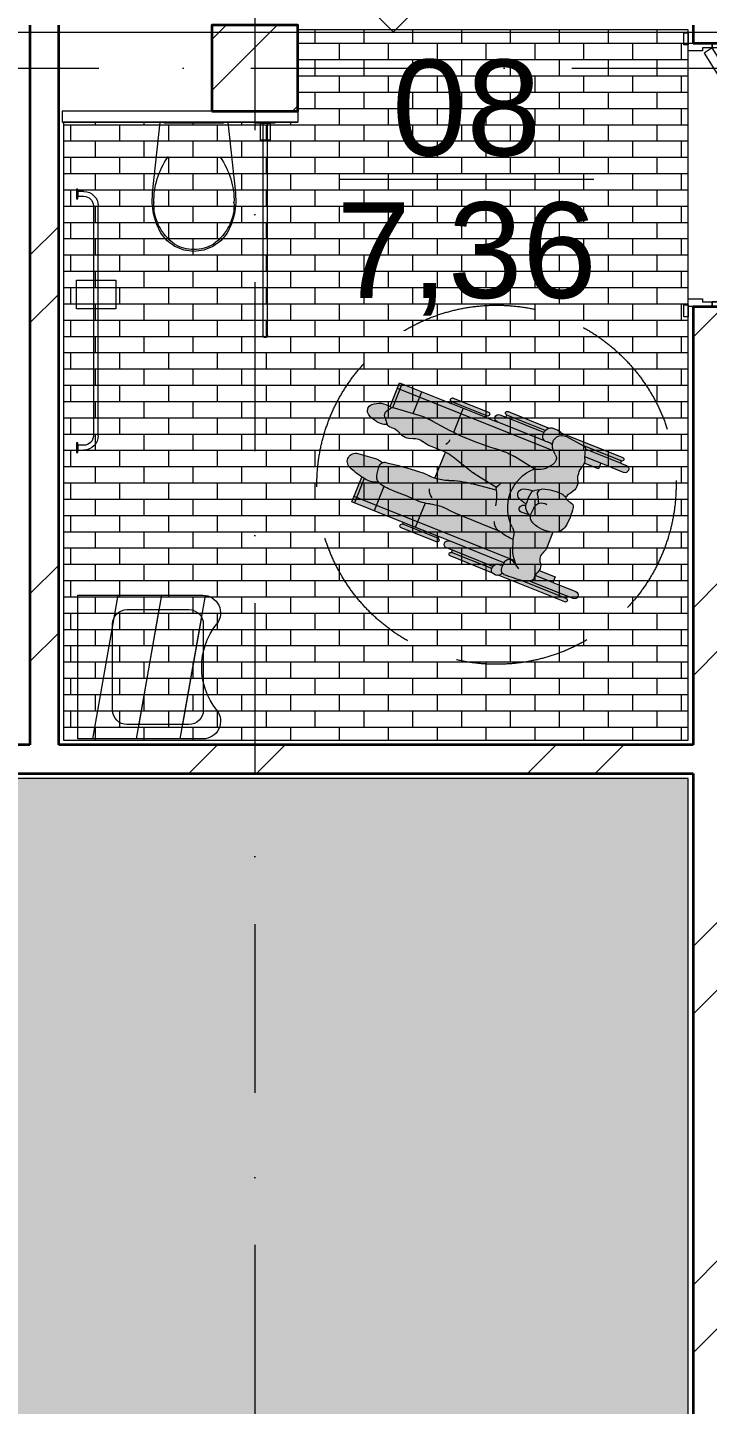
# Model space of a CAD drawing. Header units: millimetres. Extents: x -34838 to 729576, y -214038 to 121482.
# Drawn here: x 83051 to 85890, y 6418 to 12170 of the extents above; entities that cross this region are included whole.
import ezdxf
from ezdxf.enums import TextEntityAlignment as Align

# ---------------------------------------------------------------- set-up
doc = ezdxf.new("R2010")
doc.units = ezdxf.units.MM
doc.header["$MEASUREMENT"] = 0
doc.linetypes.add('Невидимая', pattern=[782.444447, 564.444447, -218])
doc.linetypes.add('Штрихпунктирная', pattern=[1340.555525, 705.555534, -352.777767, 0, -282.222223])
for name, color, linetype, lineweight in [('0_Ном._пера__1', 7, 'Continuous', 13), ('_ ГП _СПОРУДИ.3Д_Ном._пера__1', 7, 'Continuous', 13), ('А _ ОСІ КООРДИНАЦІЙНІ.3D_Ном._пера__105', 7, 'Continuous', 13), ('А _ ОСІ КООРДИНАЦІЙНІ.3D_Ном._пера__25', 7, 'Continuous', 0), ('АБ _ 0 _ СТІНИ _ ЗОВНІШНІ .3D_Ном._пера__27', 7, 'Continuous', 35), ('АБ _ 0 _ СТІНИ _ ПЕРЕГОРОДКИ (ГК).3D_Ном._пера__67', 7, 'Continuous', 15), ('АБ _ 1 _ КОЛОНИ _ КБ.3D_Ном._пера__28', 7, 'Continuous', 35), ('АП _ 0 _ ОБЛАДНАННЯ (НИЖНЄ).3D_Ном._пера__1', 7, 'Continuous', 13), ('АП _ 0 _ ОБЛАДНАННЯ (НИЖНЄ).3D_Ном._пера__75', 7, 'Continuous', 13), ('АП _ ТЕП _ ЗОНИ ПРИМІЩЕНЬ .3D_Ном._пера__122', 255, 'Continuous', 0), ('Двери ARCHICAD_Ном._пера__1', 7, 'Continuous', 13), ('Двери ARCHICAD_Ном._пера__23', 7, 'Continuous', 20), ('Двери ARCHICAD_Ном._пера__27', 7, 'Continuous', 35), ('Двери ARCHICAD_Ном._пера__3', 7, 'Continuous', 15), ('Паспорта Зон ARCHICAD_Ном._пера__5', 7, 'Continuous', 0)]:
    doc.layers.add(name, color=color, linetype=linetype, lineweight=lineweight)
for name, color, linetype in [('_ ГП _СПОРУДИ.3Д', 7, 'Continuous'), ('А _ ОСІ КООРДИНАЦІЙНІ.3D', 7, 'Continuous'), ('АБ _ 0 _ СТІНИ _ ЗОВНІШНІ .3D', 7, 'Continuous'), ('АБ _ 0 _ СТІНИ _ ПЕРЕГОРОДКИ (ГК).3D', 7, 'Continuous'), ('АБ _ 1 _ КОЛОНИ _ КБ.3D', 7, 'Continuous'), ('АП _ 0 _ ОБЛАДНАННЯ (НИЖНЄ).3D', 7, 'Continuous'), ('АП _ ТЕП _ ЗОНИ ПРИМІЩЕНЬ .3D', 7, 'Continuous'), ('Двери ARCHICAD', 7, 'Continuous')]:
    doc.layers.add(name, color=color, linetype=linetype)
doc.layers.add('_ ГП _СПОРУДИ.3Д_Ном._пера__253', color=7, linetype='Continuous', lineweight=13, true_color=0xdadada)
doc.styles.add('СГЕНЕРИР_СТИЛЬ_1', font='Arial.ttf')
pattern_1 = [(0, (0, 0), (0, 68), []), (90, (0, 0), (-204, 0), [68, -68]), (90, (102, 68), (-204, 0), [68, -68])]
pattern_2 = [(45, (0, 0), (-707.107, 707.107), []), (45, (-141.4, 141.4), (-707.107, 707.107), [])]
pattern_3 = [(10, (0, 0), (-31.257, 177.265), [])]

# ---------------------------------------------------------------- blocks, each defined once
blk = doc.blocks.new('Інвалідний санвузол_08_8_4', base_point=(84884, 11536.3))
at = {"layer": 'АП _ ТЕП _ ЗОНИ ПРИМІЩЕНЬ .3D', "linetype": 'Continuous', "lineweight": 0, "true_color": 0xffffff}
h = blk.add_hatch(dxfattribs=at)
h.set_pattern_fill('П___ЦЕГЛА_ЛОЖКОВАЯ_ПЕРЕВ_D7', style=0, pattern_type=2)
h.set_pattern_definition(pattern_1)
h.paths.add_polyline_path([(83200.8, 9193.3), (85810, 9193.3), (85810, 12160), (84180, 12160), (84180, 11820), (84180, 11775), (83200.8, 11775)])
at = {"layer": 'Паспорта Зон ARCHICAD_Ном._пера__5', "color": 7, "linetype": 'Continuous', "lineweight": 0}
blk.add_line((84351.9, 11536.3), (85416.1, 11536.3), dxfattribs=at)
at = {"layer": 'Паспорта Зон ARCHICAD_Ном._пера__5', "color": 7, "lineweight": 0, "style": 'СГЕНЕРИР_СТИЛЬ_1'}
for tag, p in [('ROOM_NUMBER', (84884, 11835.9)), ('ROOM_AREA', (84884, 11240.3))]:
    blk.add_attdef(tag, text='', height=400, dxfattribs=at).set_placement(p, align=Align.MIDDLE_CENTER)
blk = doc.blocks.new('Приміщення кухні_05_12_4', base_point=(78482, 5183.2))
at = {"layer": 'АП _ ТЕП _ ЗОНИ ПРИМІЩЕНЬ .3D', "linetype": 'Continuous', "lineweight": 0, "true_color": 0xffffff}
h = blk.add_hatch(dxfattribs=at)
h.set_pattern_fill('П___ЦЕГЛА_ЛОЖКОВАЯ_ПЕРЕВ_D7', style=0, pattern_type=2)
h.set_pattern_definition(pattern_1)
h.paths.add_polyline_path([(72180, 11820), (72110, 11820), (72110, 1929.6), (78080, 1929.6), (78080, 180), (78180, 180), (78180, -180), (78080, -180), (78080, -1850), (85810, -1850), (85810, 9033.3), (78020, 9033.3), (78020, 11820), (77820, 11820), (77820, 12160), (72180, 12160)])
h.paths.add_polyline_path([(83820, 180), (84180, 180), (84180, -180), (83820, -180)], flags=0)
at = {"layer": 'Паспорта Зон ARCHICAD_Ном._пера__5', "color": 7, "lineweight": 0, "style": 'СГЕНЕРИР_СТИЛЬ_1'}
for tag, p in [('ROOM_NUMBER', (78482, 5482.8)), ('ROOM_AREA', (78482, 4887.2))]:
    blk.add_attdef(tag, text='', height=400, dxfattribs=at).set_placement(p, align=Align.MIDDLE_CENTER)
blk = doc.blocks.new('Перекрытие_2_4', base_point=(-3125, 12148.1))
at = {"layer": '_ ГП _СПОРУДИ.3Д_Ном._пера__253', "linetype": 'Continuous', "lineweight": 13, "true_color": 0xdadada}
h = blk.add_hatch(dxfattribs=at)
h.set_pattern_fill('Г___ТРОТУАРИ_М500_0004', color=254, style=0, pattern_type=2)
h.set_pattern_definition([(45, (-275, 12150), (-848.528, 848.528), []), (315, (-275, 12150), (848.528, 848.528), [])])
h.paths.add_polyline_path([(-3125, 12148.1), (-3125, 10007.9), (-2650, 9430), (-2650, 9150), (-75, 9150), (-75, 12150), (70932, 12150), (96193.3, 12150), (96202.7, 17087.6), (94983, 22021.6), (80175.6, 15996.4), (78930, 17527.9), (76339.2, 16080), (47497.4, 16080), (47497.4, 16180), (42497.4, 16180), (42497.4, 16080), (32905, 16080), (30405, 16080), (-1129, 16080.1), (-3124.9, 16080.1), (-3124.9, 12148.2)])
at = {"layer": '_ ГП _СПОРУДИ.3Д_Ном._пера__1', "color": 7, "linetype": 'Continuous', "lineweight": 13, "flags": 128}
blk.add_lwpolyline([(-3125, 12148.1), (-3125, 10007.9), (-2650, 9430), (-2650, 9150), (-75, 9150), (-75, 12150), (70932, 12150), (96193.3, 12150), (96202.7, 17087.6), (94983, 22021.6), (80175.6, 15996.4), (78930, 17527.9), (76339.2, 16080), (47497.4, 16080), (47497.4, 16180), (42497.4, 16180), (42497.4, 16080), (32905, 16080), (30405, 16080), (-1129, 16080.1), (-3124.9, 16080.1), (-3124.9, 12148.2)], close=True, dxfattribs=at)
blk = doc.blocks.new('Металлическая Дверь 22')
at = {"layer": 'Двери ARCHICAD_Ном._пера__1', "color": 7, "linetype": 'Continuous', "lineweight": 13}
blk.add_arc((530, 0), 1060, 148.00022, 180, dxfattribs=at)
at = {"layer": 'Двери ARCHICAD_Ном._пера__23', "color": 7, "linetype": 'Continuous', "lineweight": 20}
for p, q in [((-530, 0), (-550, 0)), ((-550, 0), (-550, -100)), ((-530, -40), (-530, 0)), ((550, 0), (530, 0)), ((530, 0), (530, -40)), ((550, -100), (550, 0)), ((-518, -40), (-530, -40)), ((-518, -100), (-518, -40)), ((530, -40), (518, -40)), ((518, -40), (518, -100)), ((-550, -100), (-518, -100)), ((518, -100), (550, -100))]:
    blk.add_line(p, q, dxfattribs=at)
at = {"layer": 'Двери ARCHICAD_Ном._пера__27', "color": 7, "linetype": 'Continuous', "lineweight": 35}
for p, q in [((-550, 0), (-550, 40)), ((-550, 0), (-550, 40)), ((-550, -80), (-550, 0)), ((-550, -80), (-550, 0)), ((550, 0), (550, 40)), ((550, 0), (550, 40)), ((550, -80), (550, 0)), ((550, -80), (550, 0))]:
    blk.add_line(p, q, dxfattribs=at)
at = {"layer": 'Двери ARCHICAD_Ном._пера__3', "color": 7, "linetype": 'Continuous', "lineweight": 15}
for p, q in [((-390.1, 527.8), (-368.9, 561.7)), ((508.8, -33.9), (-390.1, 527.8)), ((-368.9, 561.7), (530, 0)), ((-543, 79), (-593, 79)), ((-593, 79), (-593, 60)), ((-593, 60), (-543, 60)), ((-531, 60), (-550, 60)), ((-550, 60), (-550, 0)), ((-543, 60), (-543, 79)), ((-531, 0), (-531, 60)), ((550, 60), (531, 60)), ((531, 60), (531, 0)), ((593, 79), (543, 79)), ((543, 79), (543, 60)), ((543, 60), (593, 60)), ((550, 0), (550, 60)), ((593, 60), (593, 79)), ((-550, 0), (-531, 0)), ((530, 0), (508.8, -33.9)), ((531, 0), (550, 0)), ((-543, -100), (-593, -100)), ((-593, -100), (-593, -119)), ((-543, -119), (-543, -100)), ((593, -100), (543, -100)), ((543, -100), (543, -119)), ((593, -119), (593, -100)), ((-593, -119), (-543, -119)), ((543, -119), (593, -119))]:
    blk.add_line(p, q, dxfattribs=at)
blk = doc.blocks.new('Стена_37_4', base_point=(85890, -2075))
at = {"layer": 'АБ _ 0 _ СТІНИ _ ЗОВНІШНІ .3D', "linetype": 'Continuous', "lineweight": 0, "true_color": 0x000000}
h = blk.add_hatch(dxfattribs=at)
h.set_pattern_fill('М___ЦЕГЛА_ОБЛИЧКУВАЛЬНА__3E', color=18, style=0, pattern_type=2)
h.set_pattern_definition(pattern_2)
h.paths.add_polyline_path([(85830, 12160), (85950, 12160), (85950, 12180), (85830, 12180)])
h = blk.add_hatch(dxfattribs=at)
h.set_pattern_fill('М___ЦЕГЛА_ОБЛИЧКУВАЛЬНА__3E', color=18, style=0, pattern_type=2)
h.set_pattern_definition(pattern_2)
h.paths.add_polyline_path([(85830, 12160), (85830, 12104.7), (85950, 12104.7), (85950, 12160)])
h = blk.add_hatch(dxfattribs=at)
h.set_pattern_fill('М___ЦЕГЛА_ОБЛИЧКУВАЛЬНА__3E', color=18, style=0, pattern_type=2)
h.set_pattern_definition(pattern_2)
h.paths.add_polyline_path([(85830, 9173.3), (85950, 9173.3), (85950, 11004.7), (85830, 11004.7)])
h = blk.add_hatch(dxfattribs=at)
h.set_pattern_fill('М___ЦЕГЛА_ОБЛИЧКУВАЛЬНА__3E', color=18, style=0, pattern_type=2)
h.set_pattern_definition(pattern_2)
h.paths.add_polyline_path([(85830, 9173.3), (85830, 9053.3), (85950, 9053.3), (85950, 9173.3)])
h = blk.add_hatch(dxfattribs=at)
h.set_pattern_fill('М___ЦЕГЛА_ОБЛИЧКУВАЛЬНА__3E', color=18, style=0, pattern_type=2)
h.set_pattern_definition(pattern_2)
h.paths.add_polyline_path([(85830, 9053.3), (85830, 7030.5), (85950, 7030.5), (85950, 9053.3)])
h = blk.add_hatch(dxfattribs=at)
h.set_pattern_fill('М___ЦЕГЛА_ОБЛИЧКУВАЛЬНА__3E', color=18, style=0, pattern_type=2)
h.set_pattern_definition(pattern_2)
h.paths.add_polyline_path([(85830, 7030.5), (85830, 6910.5), (85950, 6910.5), (85950, 7030.5)])
h = blk.add_hatch(dxfattribs=at)
h.set_pattern_fill('М___ЦЕГЛА_ОБЛИЧКУВАЛЬНА__3E', color=18, style=0, pattern_type=2)
h.set_pattern_definition(pattern_2)
h.paths.add_polyline_path([(85830, 6910.5), (85830, -1950), (85950, -1950), (85950, 6910.5)])
at = {"layer": 'АБ _ 0 _ СТІНИ _ ЗОВНІШНІ .3D_Ном._пера__27', "color": 7, "linetype": 'Continuous', "lineweight": 35}
for p, q in [((85830, 12180), (85830, 12160)), ((85830, 12160), (85830, 12104.7)), ((85830, 12104.7), (85910, 12104.7)), ((85830, 11004.7), (85830, 9173.3)), ((85830, 11004.7), (85910, 11004.7)), ((85830, 9173.3), (85810, 9173.3)), ((85810, 9053.3), (85830, 9053.3)), ((85830, 9053.3), (85830, 7030.5)), ((85830, 7030.5), (85830, 6910.5)), ((85830, 6910.5), (85830, -1950))]:
    blk.add_line(p, q, dxfattribs=at)
at = {"layer": 'Двери ARCHICAD', "color": 7, "linetype": 'Continuous', "lineweight": 18, "xscale": -1, "zscale": 1000, "rotation": 270}
blk.add_blockref('Металлическая Дверь 22', (85910, 11554.7), dxfattribs=at)
blk = doc.blocks.new('Стена_38_4', base_point=(96270, 12160))
at = {"layer": 'АБ _ 0 _ СТІНИ _ ЗОВНІШНІ .3D_Ном._пера__27', "color": 7, "linetype": 'Continuous', "lineweight": 35}
for p, q in [((83060.8, 12180), (83060.8, 12160)), ((83180.8, 12160), (83180.8, 12180)), ((85830, 12180), (85830, 12160))]:
    blk.add_line(p, q, dxfattribs=at)
blk = doc.blocks.new('Стена_39_4', base_point=(83195.8, 11820))
at = {"layer": 'АБ _ 0 _ СТІНИ _ ПЕРЕГОРОДКИ (ГК).3D', "linetype": 'Continuous', "lineweight": 0, "true_color": 0x000000}
h = blk.add_hatch(dxfattribs=at)
h.set_pattern_fill('М___ГІПСОКАРТОН_0004', color=18, style=0, pattern_type=2)
h.set_pattern_definition([(0, (0, 0), (0, 150), [0, -150])])
h.paths.add_polyline_path([(83195.8, 11775), (84180, 11775), (84180, 11790), (83195.8, 11790)])
at = {"layer": 'АБ _ 0 _ СТІНИ _ ПЕРЕГОРОДКИ (ГК).3D_Ном._пера__67', "color": 7, "linetype": 'Continuous', "lineweight": 15, "flags": 128}
for points in [[(83820, 11820), (83195.8, 11820)], [(83195.8, 11820), (83195.8, 11790)], [(84180, 11820), (84180, 11790)], [(83195.8, 11790), (83195.8, 11775)], [(83195.8, 11775), (84180, 11775)], [(84180, 11790), (84180, 11775)]]:
    blk.add_lwpolyline(points, dxfattribs=at)
blk = doc.blocks.new('Стена_48_4', base_point=(83120.8, 12160))
at = {"layer": 'АБ _ 0 _ СТІНИ _ ЗОВНІШНІ .3D', "linetype": 'Continuous', "lineweight": 0, "true_color": 0x000000}
h = blk.add_hatch(dxfattribs=at)
h.set_pattern_fill('М___ЦЕГЛА_ОБЛИЧКУВАЛЬНА__3E', color=18, style=0, pattern_type=2)
h.set_pattern_definition(pattern_2)
h.paths.add_polyline_path([(83060.8, 12160), (83180.8, 12160), (83180.8, 12180), (83060.8, 12180)])
h = blk.add_hatch(dxfattribs=at)
h.set_pattern_fill('М___ЦЕГЛА_ОБЛИЧКУВАЛЬНА__3E', color=18, style=0, pattern_type=2)
h.set_pattern_definition(pattern_2)
h.paths.add_polyline_path([(83060.8, 12160), (83060.8, 9193.3), (83180.8, 9193.3), (83180.8, 12160)])
h = blk.add_hatch(dxfattribs=at)
h.set_pattern_fill('М___ЦЕГЛА_ОБЛИЧКУВАЛЬНА__3E', color=18, style=0, pattern_type=2)
h.set_pattern_definition(pattern_2)
h.paths.add_polyline_path([(83060.8, 9173.3), (83180.8, 9173.3), (83180.8, 9193.3), (83060.8, 9193.3)])
at = {"layer": 'АБ _ 0 _ СТІНИ _ ЗОВНІШНІ .3D_Ном._пера__27', "color": 7, "linetype": 'Continuous', "lineweight": 35}
for p, q in [((83060.8, 12180), (83060.8, 12160)), ((83060.8, 12160), (83060.8, 9193.3)), ((83180.8, 12160), (83180.8, 12180)), ((83180.8, 9193.3), (83180.8, 12160)), ((83060.8, 9193.3), (83060.8, 9173.3)), ((83180.8, 9173.3), (83180.8, 9193.3))]:
    blk.add_line(p, q, dxfattribs=at)
blk = doc.blocks.new('Металлическая Дверь 22_7')
at = {"layer": 'Двери ARCHICAD_Ном._пера__1', "color": 7, "linetype": 'Continuous', "lineweight": 13}
blk.add_arc((480, 0), 960, 148.00022, 180, dxfattribs=at)
at = {"layer": 'Двери ARCHICAD_Ном._пера__23', "color": 7, "linetype": 'Continuous', "lineweight": 20}
for p, q in [((-480, 0), (-500, 0)), ((-500, 0), (-500, -100)), ((-480, -40), (-480, 0)), ((500, 0), (480, 0)), ((480, 0), (480, -40)), ((500, -100), (500, 0)), ((-468, -40), (-480, -40)), ((-468, -100), (-468, -40)), ((480, -40), (468, -40)), ((468, -40), (468, -100)), ((-500, -100), (-468, -100)), ((468, -100), (500, -100))]:
    blk.add_line(p, q, dxfattribs=at)
at = {"layer": 'Двери ARCHICAD_Ном._пера__27', "color": 7, "linetype": 'Continuous', "lineweight": 35}
for p, q in [((-500, 0), (-500, 40)), ((-500, 0), (-500, 40)), ((-500, -80), (-500, 0)), ((-500, -80), (-500, 0)), ((500, 0), (500, 40)), ((500, 0), (500, 40)), ((500, -80), (500, 0)), ((500, -80), (500, 0))]:
    blk.add_line(p, q, dxfattribs=at)
at = {"layer": 'Двери ARCHICAD_Ном._пера__3', "color": 7, "linetype": 'Continuous', "lineweight": 15}
for p, q in [((-355.3, 474.8), (-334.1, 508.7)), ((458.8, -33.9), (-355.3, 474.8)), ((-334.1, 508.7), (480, 0)), ((-493, 79), (-543, 79)), ((-543, 79), (-543, 60)), ((-543, 60), (-493, 60)), ((-481, 60), (-500, 60)), ((-500, 60), (-500, 0)), ((-493, 60), (-493, 79)), ((-481, 0), (-481, 60)), ((500, 60), (481, 60)), ((481, 60), (481, 0)), ((543, 79), (493, 79)), ((493, 79), (493, 60)), ((493, 60), (543, 60)), ((500, 0), (500, 60)), ((543, 60), (543, 79)), ((-500, 0), (-481, 0)), ((480, 0), (458.8, -33.9)), ((481, 0), (500, 0)), ((-493, -100), (-543, -100)), ((-543, -100), (-543, -119)), ((-493, -119), (-493, -100)), ((543, -100), (493, -100)), ((493, -100), (493, -119)), ((543, -119), (543, -100)), ((-543, -119), (-493, -119)), ((493, -119), (543, -119))]:
    blk.add_line(p, q, dxfattribs=at)
blk = doc.blocks.new('Стена_52_4', base_point=(78180, 9113.3))
at = {"layer": 'АБ _ 0 _ СТІНИ _ ЗОВНІШНІ .3D', "linetype": 'Continuous', "lineweight": 0, "true_color": 0x000000}
h = blk.add_hatch(dxfattribs=at)
h.set_pattern_fill('М___ЦЕГЛА_ОБЛИЧКУВАЛЬНА__3E', color=18, style=0, pattern_type=2)
h.set_pattern_definition(pattern_2)
h.paths.add_polyline_path([(78160, 9173.3), (78040, 9053.3), (78160, 9053.3)])
h = blk.add_hatch(dxfattribs=at)
h.set_pattern_fill('М___ЦЕГЛА_ОБЛИЧКУВАЛЬНА__3E', color=18, style=0, pattern_type=2)
h.set_pattern_definition(pattern_2)
h.paths.add_polyline_path([(78040, 9173.3), (78040, 9053.3), (78160, 9173.3)])
h = blk.add_hatch(dxfattribs=at)
h.set_pattern_fill('М___ЦЕГЛА_ОБЛИЧКУВАЛЬНА__3E', color=18, style=0, pattern_type=2)
h.set_pattern_definition(pattern_2)
h.paths.add_polyline_path([(78160, 9053.3), (80202.3, 9053.3), (80202.3, 9173.3), (78160, 9173.3)])
h = blk.add_hatch(dxfattribs=at)
h.set_pattern_fill('М___ЦЕГЛА_ОБЛИЧКУВАЛЬНА__3E', color=18, style=0, pattern_type=2)
h.set_pattern_definition(pattern_2)
h.paths.add_polyline_path([(81202.3, 9053.3), (83060.8, 9053.3), (83060.8, 9173.3), (81202.3, 9173.3)])
h = blk.add_hatch(dxfattribs=at)
h.set_pattern_fill('М___ЦЕГЛА_ОБЛИЧКУВАЛЬНА__3E', color=18, style=0, pattern_type=2)
h.set_pattern_definition(pattern_2)
h.paths.add_polyline_path([(83060.8, 9053.3), (83180.8, 9053.3), (83180.8, 9173.3), (83060.8, 9173.3)])
h = blk.add_hatch(dxfattribs=at)
h.set_pattern_fill('М___ЦЕГЛА_ОБЛИЧКУВАЛЬНА__3E', color=18, style=0, pattern_type=2)
h.set_pattern_definition(pattern_2)
h.paths.add_polyline_path([(83180.8, 9053.3), (85810, 9053.3), (85810, 9173.3), (83180.8, 9173.3)])
h = blk.add_hatch(dxfattribs=at)
h.set_pattern_fill('М___ЦЕГЛА_ОБЛИЧКУВАЛЬНА__3E', color=18, style=0, pattern_type=2)
h.set_pattern_definition(pattern_2)
h.paths.add_polyline_path([(85810, 9173.3), (85810, 9053.3), (85830, 9053.3), (85830, 9173.3)])
at = {"layer": 'АБ _ 0 _ СТІНИ _ ЗОВНІШНІ .3D_Ном._пера__27', "color": 7, "linetype": 'Continuous', "lineweight": 35}
for p, q in [((78040, 9173.3), (78040, 9053.3)), ((78160, 9193.3), (78160, 9173.3)), ((80202.3, 9173.3), (78160, 9173.3)), ((80202.3, 9133.3), (80202.3, 9173.3)), ((83060.8, 9173.3), (81202.3, 9173.3)), ((81202.3, 9133.3), (81202.3, 9173.3)), ((83060.8, 9193.3), (83060.8, 9173.3)), ((83180.8, 9173.3), (83180.8, 9193.3)), ((85810, 9173.3), (83180.8, 9173.3)), ((85830, 9173.3), (85810, 9173.3)), ((80202.3, 9053.3), (80202.3, 9133.3)), ((81202.3, 9053.3), (81202.3, 9133.3)), ((78040, 9053.3), (78160, 9053.3)), ((78160, 9053.3), (80202.3, 9053.3)), ((81202.3, 9053.3), (83060.8, 9053.3)), ((83060.8, 9053.3), (83180.8, 9053.3)), ((83180.8, 9053.3), (85810, 9053.3)), ((85810, 9053.3), (85830, 9053.3))]:
    blk.add_line(p, q, dxfattribs=at)
at = {"layer": 'Двери ARCHICAD', "color": 7, "linetype": 'Continuous', "lineweight": 18, "xscale": -1, "zscale": 1000}
blk.add_blockref('Металлическая Дверь 22_7', (80702.3, 9133.3), dxfattribs=at)
blk = doc.blocks.new('Колонна_11_4', base_point=(84000, 12000))
at = {"layer": 'АБ _ 1 _ КОЛОНИ _ КБ.3D', "linetype": 'Continuous', "lineweight": 0, "true_color": 0x000000}
h = blk.add_hatch(dxfattribs=at)
h.set_pattern_fill('М___МЕТАЛ_СТАЛЬ_0004', color=18, style=0, pattern_type=2)
h.set_pattern_definition([(45, (0, 0), (-318.198, 318.198), []), (45, (-106.07, 106.07), (-318.198, 318.198), [])])
h.paths.add_polyline_path([(83820, 11820), (84180, 11820), (84180, 12180), (83820, 12180)])
at = {"layer": 'АБ _ 1 _ КОЛОНИ _ КБ.3D_Ном._пера__28', "color": 7, "linetype": 'Continuous', "lineweight": 35, "flags": 128}
blk.add_lwpolyline([(83820, 11820), (84180, 11820), (84180, 12180), (83820, 12180)], close=True, dxfattribs=at)
blk = doc.blocks.new('Унитаз для Инвалидов 22')
at = {"layer": 'АП _ 0 _ ОБЛАДНАННЯ (НИЖНЄ).3D_Ном._пера__75', "color": 7, "linetype": 'Continuous', "lineweight": 13}
for p, q in [((-257.5, 0), (-337.5, 0)), ((-337.5, 0), (-337.5, -5)), ((-257.5, -5), (-257.5, 0)), ((-141, 0), (-173.3, -295.6)), ((141, 0), (-141, 0)), ((123, 0), (-123, 0)), ((-123, 0), (-123, -5)), ((123, -5), (123, 0)), ((173.3, -295.6), (141, 0)), ((-337.5, -5), (-257.5, -5)), ((-317.5, -5), (-317.5, -75)), ((-277.5, -5), (-317.5, -5)), ((-307.5, -890), (-307.5, -5)), ((-307.5, -5), (-287.5, -5)), ((-287.5, -5), (-287.5, -890)), ((-277.5, -75), (-277.5, -5)), ((-123, -5), (123, -5)), ((-317.5, -75), (-277.5, -75)), ((0, -146), (-108.9, -146)), ((108.9, -146), (0, -146)), ((485, -280), (490, -280)), ((485, -290), (485, -280)), ((490, -280), (490, -320)), ((-173.3, -295.6), (-174.9, -339.3)), ((-174.9, -339.3), (-169.4, -382.6)), ((169.4, -382.6), (174.9, -339.3)), ((174.9, -339.3), (173.3, -295.6)), ((460, -290), (485, -290)), ((485, -310), (460, -310)), ((485, -290), (485, -310)), ((485, -320), (485, -310)), ((490, -320), (485, -320)), ((-169.4, -382.6), (-157, -424.6)), ((157, -424.6), (169.4, -382.6)), ((400, -1310), (400, -350)), ((420, -350), (420, -1310)), ((-157, -424.6), (-138, -464.2)), ((138, -464.2), (157, -424.6)), ((-138, -464.2), (-112.4, -495.5)), ((-112.4, -495.5), (-79.4, -519.6)), ((79.4, -519.6), (112.4, -495.5)), ((81.1, -510.1), (81.1, -510.1)), ((112.4, -495.5), (138, -464.2)), ((-79.4, -519.6), (-41, -534.8)), ((-41, -534.8), (0, -540)), ((0, -532.7), (0, -532.7)), ((0, -540), (41, -534.8)), ((41, -534.8), (79.4, -519.6)), ((490, -660), (327, -660)), ((327, -660), (327, -780)), ((490, -780), (490, -660)), ((327, -780), (490, -780)), ((460, -1350), (485, -1350)), ((485, -1370), (460, -1370)), ((485, -1340), (490, -1340)), ((485, -1350), (485, -1340)), ((485, -1350), (485, -1370)), ((485, -1380), (485, -1370)), ((490, -1380), (485, -1380)), ((490, -1340), (490, -1380))]:
    blk.add_line(p, q, dxfattribs=at)
for centre, radius, start, end in [((460, -350), 60, 90, 180), ((460, -350), 40, 90, 180), ((-297.5, -890), 10, 180, 0), ((460, -1310), 60, 180, 270), ((460, -1310), 40, 180, 270)]:
    blk.add_arc(centre, radius, start, end, dxfattribs=at)
for centre, major_axis, start_param, end_param in [((258.1, -327.3), (425.3, 0), 2.612188, 3.165208), ((-258.1, -327.3), (425.3, 0), 6.259569, 6.81259), ((89.5, -347.9), (256.9, 0), 3.085861, 3.98645), ((-89.5, -347.9), (256.9, 0), 5.438328, 6.338917), ((0.8, -415.8), (138.5, 0), 4.079884, 4.706528), ((-0.8, -415.8), (138.5, 0), 4.71825, 5.344894)]:
    blk.add_ellipse(centre, major_axis=major_axis, ratio=0.844276, start_param=start_param, end_param=end_param, dxfattribs=at)
for p in [(108.9, -146), (-167, -335.8), (167, -335.8), (-81.1, -510.1)]:
    blk.add_point(p, dxfattribs=at)
blk = doc.blocks.new('Умывальник для инвалидов 10')
at = {"layer": 'АП _ 0 _ ОБЛАДНАННЯ (НИЖНЄ).3D', "linetype": 'Continuous', "lineweight": 0, "true_color": 0xffffff}
h = blk.add_hatch(dxfattribs=at)
h.set_pattern_fill('М___ДЕРЕВО_0004', style=0, pattern_type=2)
h.set_pattern_definition(pattern_3)
h.paths.add_polyline_path([(0, 580), (0, 58, 0.627347), (120, 0, -0.348315), (480, 0, 0.627347), (600, 58), (600, 580), (540, 580), (60, 580)])
h = blk.add_hatch(dxfattribs=at)
h.set_pattern_fill('М___ДЕРЕВО_0004', style=0, pattern_type=2)
h.set_pattern_definition(pattern_3)
h.paths.add_polyline_path([(300, 435), (120, 435, 0.414214), (60, 375), (60, 116, 0.414214), (120, 56), (480, 56, 0.414214), (540, 116), (540, 375, 0.414214), (480, 435)])
at = {"layer": 'АП _ 0 _ ОБЛАДНАННЯ (НИЖНЄ).3D_Ном._пера__75', "color": 7, "linetype": 'Continuous', "lineweight": 13}
for p, q in [((0, 580), (0, 58)), ((60, 580), (0, 580)), ((540, 580), (60, 580)), ((600, 580), (540, 580)), ((600, 58), (600, 580)), ((300, 435), (120, 435)), ((480, 435), (300, 435)), ((60, 375), (60, 116)), ((540, 116), (540, 375)), ((120, 56), (480, 56))]:
    blk.add_line(p, q, dxfattribs=at)
for centre, radius, start, end in [((120, 375), 60, 90, 180), ((480, 375), 60, 0, 90), ((120, 116), 60, 180, 270), ((480, 116), 60, 270, 0), ((74, 58), 74, 180, 308.40795), ((300, -227), 289.7, 51.59205, 128.40795), ((526, 58), 74, 231.59205, 0)]:
    blk.add_arc(centre, radius, start, end, dxfattribs=at)
blk = doc.blocks.new('Символ Человека в Инвалидном Кресле 22')
at = {"layer": 'АП _ 0 _ ОБЛАДНАННЯ (НИЖНЄ).3D', "linetype": 'Continuous', "lineweight": 0, "true_color": 0xffffff}
blk.add_hatch(color=7, dxfattribs=at).paths.add_polyline_path([(-326.3, -44, 0.207518), (-328.5, -53.9), (-326, -67.5, 0.07709), (-325, -70.2), (-325, -257.8, 1), (-309.4, -257.8), (-299.4, -257.8), (-299.4, -284.4, 1), (-268.1, -284.4), (-268.1, -333.3), (-275.2, -333.3, 1), (-292.2, -333.3), (-292.2, -491.5, 1), (-275.2, -491.5), (-268.1, -491.5), (-268.1, -722.8), (-156, -722.8, 0.046164), (-137.5, -784.4, 0.779836), (-71.3, -775.3), (-63.6, -704.8, 0.112992), (-68.1, -665.6, 0.160031), (-62.1, -653.3, 0.016338), (-45.9, -507.1, 0.045729), (-46.5, -464.6, -0.039692), (-47.3, -437.5), (69.9, -437.5), (69.9, -437.7), (69.6, -505.2, 0.089165), (75.8, -540.5, -0.217197), (72.4, -584.5, 0.272509), (74.2, -647.9, -0.186274), (81.6, -686, 0.228957), (87.3, -706.4, 0.119117), (81.2, -724.4, 0.150699), (95.6, -791.9, 0.509486), (140.4, -797.3, 0.243077), (161.1, -722.8), (268.1, -722.8), (268.1, -491.5), (275.2, -491.5, 1), (292.2, -491.5), (292.2, -333.3, 1), (275.2, -333.3), (268.1, -333.3), (268.1, -284.4, 1), (299.4, -284.4), (299.4, -257.8), (309.4, -257.8, 1), (325, -257.8), (325, -72.6, 0.172857), (330.1, -58), (329.9, -35.2, 0.157247), (325, -20.3), (325, 257.8, 1), (309.4, 257.8), (299.4, 257.8), (299.4, 284.4, 1), (268.1, 284.4), (268.1, 181.7), (243.1, 181.7), (243.1, 117.2, 0.084799), (225.2, 115.1, -0.190095), (165.7, 120.2, 0.286772), (113.5, 115.2, -0.077808), (81.8, 97.9, 0.037225), (77.7, 103.2, -0.178016), (69.1, 125.5, 0.360334), (53.9, 143.2, 0.086731), (-32, 143.1, 0.259033), (-70.1, 112.1, 0.018404), (-73.3, 103), (-138.8, 104.4, 0.12165), (-165, 98.6, -0.283591), (-212.7, 102.9, 0.217012), (-243.1, 109.6), (-243.1, 181.7), (-268.1, 181.7), (-268.1, 284.4, 1), (-299.4, 284.4), (-299.4, 257.8), (-309.4, 257.8, 1), (-325, 257.8), (-325, -42.3)])
at = {"layer": 'АП _ 0 _ ОБЛАДНАННЯ (НИЖНЄ).3D_Ном._пера__1', "color": 7, "linetype": 'Continuous', "lineweight": 13}
for p, q in [((-325, 257.8), (-325, -42.3)), ((-299.4, 257.8), (-309.4, 257.8)), ((-309.4, 257.8), (-309.4, 52.9)), ((-299.4, 284.4), (-299.4, 257.8)), ((-299.4, 257.8), (-299.4, 88.7)), ((-268.1, 181.7), (-268.1, 284.4)), ((268.1, 284.4), (268.1, 181.7)), ((299.4, 257.8), (299.4, 284.4)), ((309.4, 257.8), (299.4, 257.8)), ((299.4, 257.8), (299.4, 101.3)), ((309.4, 257.8), (309.4, 88.6)), ((325, -20.3), (325, 257.8)), ((-243.1, 181.7), (-268.1, 181.7)), ((-268.1, 181.7), (-268.1, 102)), ((-243.1, 109.6), (-243.1, 181.7)), ((268.1, 181.7), (243.1, 181.7)), ((243.1, 181.7), (243.1, 117.2)), ((268.1, 181.7), (268.1, 110.4)), ((-73.3, 103), (-138.8, 104.4)), ((318.3, 7), (309.6, 87.2)), ((-268.1, 28.7), (-247.5, -5.5)), ((-257.8, 11.7), (-230.1, -10.7)), ((-252.9, 7.8), (-255.4, 7.8)), ((-328.5, -53.9), (-326, -67.5)), ((-325, -42.3), (-326.3, -44)), ((-325, -42.3), (-320.3, -35.8)), ((-268.1, -38.6), (-268.1, -284.4)), ((-243.1, -0.2), (-243.1, -722.8)), ((-46.9, -8), (-38.9, -22)), ((-42.9, -15), (-44.3, -50.5)), ((-34.6, -9.5), (-10.2, -8.2)), ((-11.4, -43), (-18.1, -57)), ((21, -45.6), (-2.5, -44.4)), ((22.7, -45.5), (45.9, -42.5)), ((70.3, -13.6), (59.8, -32.9)), ((243.1, -21.2), (243.1, -722.8)), ((268.1, -40), (268.1, -59.1)), ((330.1, -58), (329.9, -35.2)), ((-325, -70.2), (-325, -257.8)), ((-309.4, -77.2), (-309.4, -257.8)), ((-299.4, -76.3), (-299.4, -257.8)), ((-152.1, -106.5), (-151, -301.5)), ((142.9, -62.5), (160.1, -163.2)), ((268.1, -70.6), (268.1, -284.4)), ((299.4, -86.6), (299.4, -257.8)), ((309.4, -84.1), (309.4, -257.8)), ((325, -257.8), (325, -72.6)), ((1.7, -181.8), (-13.1, -300.6)), ((12.4, -185), (26.9, -271.5)), ((-309.4, -257.8), (-299.4, -257.8)), ((-299.4, -257.8), (-299.4, -284.4)), ((-268.1, -284.4), (-268.1, -333.3)), ((268.1, -333.3), (268.1, -284.4)), ((299.4, -284.4), (299.4, -257.8)), ((299.4, -257.8), (309.4, -257.8)), ((-292.2, -333.3), (-292.2, -491.5)), ((-268.1, -333.3), (-275.2, -333.3)), ((-275.2, -333.3), (-275.2, -491.5)), ((-268.1, -333.3), (-268.1, -491.5)), ((64.5, -401), (33.4, -298.8)), ((275.2, -333.3), (268.1, -333.3)), ((268.1, -333.3), (268.1, -491.5)), ((275.2, -333.3), (275.2, -491.5)), ((292.2, -491.5), (292.2, -333.3)), ((-159.1, -437.5), (-268.1, -437.5)), ((-47.3, -437.5), (69.9, -437.5)), ((69.9, -437.7), (69.6, -505.2)), ((69.9, -437.5), (69.9, -437.7)), ((268.1, -437.5), (158.9, -437.5)), ((-275.2, -491.5), (-268.1, -491.5)), ((-268.1, -491.5), (-268.1, -722.8)), ((268.1, -722.8), (268.1, -491.5)), ((268.1, -491.5), (275.2, -491.5)), ((-158.1, -622.8), (-268.1, -622.8)), ((162.9, -704.8), (173.8, -583)), ((170.2, -622.8), (268.1, -622.8)), ((-158.2, -711), (-268.1, -711)), ((-268.1, -722.8), (-156, -722.8)), ((-71.3, -775.3), (-63.6, -704.8)), ((112.2, -727.6), (89.9, -709)), ((138.1, -729.4), (153.9, -719.5)), ((161.1, -722.8), (268.1, -722.8)), ((161.3, -711), (268.1, -711))]:
    blk.add_line(p, q, dxfattribs=at)
for centre, radius, start, end in [((-283.8, 284.4), 15.6, 0, 180), ((283.8, 284.4), 15.6, 0, 180), ((-317.2, 257.8), 7.81, 0, 180), ((317.2, 257.8), 7.81, 0, 180), ((-23.2, 93.3), 50.5, 100.04427, 158.13349), ((11.5, -102.5), 249.4, 80.21672, 100.04427), ((50.8, 125.2), 18.4, 0.95353, 80.21672), ((103.7, 126), 34.5, 180.95353, 221.32895), ((42.4, 207.7), 116.6, 289.72567, 307.52221), ((143.6, 75.9), 49.5, 63.51662, 127.52221), ((202, 193.1), 81.4, 243.51661, 286.56944), ((240.5, 63.7), 53.6, 87.18129, 106.56944), ((240.5, 63.7), 53.6, 67.14854, 87.18129), ((493.1, -29), 806.7, 173.54568, 179.2953), ((-240.6, 54), 68.3, 145.4123, 173.54568), ((-279.5, 80.8), 21, 86.22682, 145.4123), ((-274.5, 156.3), 54.6, 266.22682, 295.21489), ((-235.2, 72.8), 37.6, 102.10761, 115.21489), ((-235.2, 72.8), 37.6, 53.1315, 102.10761), ((-185.3, 139.4), 45.6, 233.1315, 296.46299), ((-140.1, 48.6), 55.8, 88.71911, 116.46299), ((52.5, 62.9), 132.1, 162.35097, 202.37391), ((52.5, 62.9), 132.1, 158.1335, 162.35097), ((43.9, 73.4), 45.1, 32.80164, 41.32895), ((-87.3, 58.7), 177.1, 339.58637, 6.4099), ((43.9, 73.4), 45.1, 6.4099, 32.80164), ((331.6, 279.8), 180.9, 247.14854, 258.55295), ((292.2, 85.3), 17.5, 6.17376, 78.55295), ((-36.5, 26.3), 35.8, 202.37391, 273.03449), ((-10.2, 27.6), 35.8, 270, 15.43766), ((-137.4, -323.6), 360.4, 59.17006, 64.88479), ((230.8, -82.9), 90.2, 109.94441, 166.94517), ((209.3, -23.6), 27.2, 34.54853, 109.94441), ((278.8, 2.7), 39.7, 248.14341, 6.17376), ((-316, -51.5), 12.8, 143.80498, 190.69904), ((-311.4, -42.3), 11, 76.41853, 143.80498), ((-295, -19.3), 18.4, 179.2953, 256.28905), ((-280.4, 40.9), 80.4, 256.28905, 284.35284), ((-259, -55.1), 24.1, 139.48939, 187.82653), ((-265.7, -16.4), 21.3, 284.35284, 31.02908), ((-194.4, 33.6), 56.9, 231.10071, 245.81716), ((-37.4, 383.3), 440.2, 245.81716, 255.64405), ((63.1, -36.3), 226.4, 180.56983, 198.07444), ((-160.4, -97.2), 55.8, 40.66122, 75.64405), ((-30.5, -51), 13.8, 177.82718, 334.23101), ((-0.3, 0.1), 44.5, 209.72508, 267.10578), ((84.7, -38.4), 89.7, 183.70757, 207.29496), ((21.5, -36.3), 9.29, 267.10578, 277.52313), ((43.5, -24), 18.6, 277.52313, 331.37121), ((58.3, 4.5), 21.7, 239.17006, 339.58637), ((-51.5, -37.7), 108, 338.46799, 0.23807), ((290.7, 32.5), 71.8, 214.54853, 248.14341), ((233.1, -49.5), 36.3, 344.40904, 23.68288), ((304.3, -35.4), 25.6, 36.11912, 64.09629), ((304.3, -35.4), 25.6, 0.37342, 36.11912), ((-316.8, -65.8), 9.34, 190.69904, 208.33179), ((-316.8, -65.8), 9.34, 208.33179, 244.40644), ((-307.2, -45.7), 31.5, 244.40644, 307.77997), ((-296, -60.2), 13.2, 307.77997, 7.82653), ((-102.6, -89.5), 54.6, 205.10488, 248.82747), ((15.5, 53.9), 176.1, 220.66122, 316.68578), ((26.5, -68.5), 24.2, 207.29496, 338.46799), ((287.9, -64.8), 20.6, 164.40904, 246.70713), ((295, -48.3), 38.6, 246.70713, 320.99819), ((307.2, -58.2), 22.9, 321.14518, 0.37342), ((-87.7, -337.7), 179.7, 57.27401, 81.21954), ((-78.5, -203.9), 242, 354.16195, 9.68494), ((91.5, -342), 175.8, 109.37032, 117.81627), ((1376.5, -352.7), 1220.5, 174.16195, 189.48946), ((-317.2, -257.8), 7.81, 180, 0), ((-283.8, -284.4), 15.6, 180, 0), ((-318.2, -262.7), 307.5, 337.38792, 355.66797), ((242.1, -235.2), 218.1, 189.57559, 196.94451), ((283.8, -284.4), 15.6, 180, 0), ((317.2, -257.8), 7.81, 180, 0), ((-283.8, -333.3), 8.5, 0, 180), ((-342.5, -363), 195.6, 344.16987, 7.44931), ((139.5, -299.9), 290.5, 180.31203, 187.44931), ((283.8, -333.3), 8.5, 0, 180), ((123.3, -446.5), 170.8, 157.38792, 176.96407), ((-54.4, -437.2), 124.3, 359.74606, 16.94451), ((30, -468.6), 191.6, 164.16987, 184.49755), ((-82.8, -393.1), 51, 208.693, 254.33584), ((123.3, -446.5), 170.8, 176.96407, 186.05598), ((119, -465.5), 25.2, 79.37709, 135.31336), ((-283.8, -491.5), 8.5, 180, 0), ((-821.3, -535.5), 662.3, 356.30243, 4.49755), ((-2291.4, -333.6), 2252.1, 351.83902, 355.58298), ((-278.2, -489.1), 232.9, 355.58298, 6.05598), ((171, -505.6), 101.4, 179.74606, 200.12721), ((283.8, -491.5), 8.5, 180, 0), ((25.9, -558.8), 53.2, 331.11069, 20.12721), ((59.4, -572.8), 114.8, 354.89292, 9.48946), ((34.1, -590.8), 194.8, 176.30243, 194.83546), ((127.2, -614.7), 62.5, 151.11069, 212.08466), ((-71.1, -691.1), 89.1, 152.65292, 188.26104), ((-119.6, -631.5), 35.9, 194.83546, 253.48227), ((-86.7, -520.5), 151.6, 253.48227, 271.28805), ((-83.8, -650.2), 21.9, 271.28805, 315.47109), ((-83.8, -650.2), 21.9, 315.47109, 351.83902), ((-151.5, -695.2), 88.5, 353.76268, 19.54927), ((28.6, -676.5), 53.8, 349.8776, 32.08468), ((105.6, -690.3), 24.4, 169.8776, 221.46152), ((186.6, -653.7), 349.5, 188.26104, 191.39668), ((186.6, -653.7), 349.5, 191.39668, 201.96917), ((197.8, -734.8), 117.1, 174.89343, 209.17313), ((121.5, -728), 40.4, 147.72186, 174.89343), ((105.6, -690.3), 24.4, 221.46152, 230.06925), ((126.4, -710.6), 22.1, 230.06925, 302.09613), ((78.6, -740), 84.2, 317.16593, 11.81513), ((143.7, -703.1), 19.3, 302.09613, 354.89292), ((78.6, -740), 84.2, 11.81513, 17.40343), ((-105.5, -771.5), 34.5, 201.96919, 353.76268), ((120, -778.3), 27.9, 209.17313, 317.16591)]:
    blk.add_arc(centre, radius, start, end, dxfattribs=at)
blk = doc.blocks.new('Стандартный Маркер Сетки_2')
at = {"layer": 'А _ ОСІ КООРДИНАЦІЙНІ.3D_Ном._пера__105', "color": 7, "linetype": 'Штрихпунктирная', "lineweight": 13}
blk.add_line((500, 0), (99754.182117, 0), dxfattribs=at)
at = {"layer": 'А _ ОСІ КООРДИНАЦІЙНІ.3D_Ном._пера__25', "color": 7, "lineweight": 0, "style": 'СГЕНЕРИР_СТИЛЬ_1'}
blk.add_attdef('AC_MarkerText_1', text='', height=700, dxfattribs=at).set_placement((-1000, 40.005), align=Align.MIDDLE_CENTER)
blk = doc.blocks.new('Стандартный Маркер Сетки')
at = {"layer": 'А _ ОСІ КООРДИНАЦІЙНІ.3D_Ном._пера__105', "color": 7, "linetype": 'Штрихпунктирная', "lineweight": 13}
blk.add_line((500, 0), (18399.2, 0), dxfattribs=at)
at = {"layer": 'А _ ОСІ КООРДИНАЦІЙНІ.3D_Ном._пера__25', "color": 7, "lineweight": 0, "style": 'СГЕНЕРИР_СТИЛЬ_1'}
blk.add_attdef('AC_MarkerText_1', text='', height=700, rotation=90, dxfattribs=at).set_placement((19899.2, 40), align=Align.MIDDLE_CENTER)

msp = doc.modelspace()

# ---------------------------------------------------------------- linework, layer by layer
at = {"layer": '0_Ном._пера__1', "color": 7, "linetype": 'Невидимая', "lineweight": 13}
msp.add_circle((85009, 10260.2), 750, dxfattribs=at)
at = {"layer": 'АП _ ТЕП _ ЗОНИ ПРИМІЩЕНЬ .3D_Ном._пера__122', "color": 255, "linetype": 'Continuous', "lineweight": 0, "flags": 128}
for points in [[(72180, 11820), (72110, 11820), (72110, 1929.6), (78080, 1929.6), (78080, 180), (78180, 180), (78180, -180), (78080, -180), (78080, -1850), (85810, -1850), (85810, 9033.3), (78020, 9033.3), (78020, 11820), (77820, 11820), (77820, 12160), (72180, 12160)], [(83200.8, 9193.3), (85810, 9193.3), (85810, 12160), (84180, 12160), (84180, 11820), (84180, 11775), (83200.8, 11775)]]:
    msp.add_lwpolyline(points, close=True, dxfattribs=at)

# ---------------------------------------------------------------- block references
at = {"layer": '_ ГП _СПОРУДИ.3Д', "color": 7, "linetype": 'Continuous', "lineweight": 13}
msp.add_blockref('Перекрытие_2_4', (-3125, 12148.1), dxfattribs=at)
at = {"layer": 'А _ ОСІ КООРДИНАЦІЙНІ.3D', "color": 7, "linetype": 'Continuous', "lineweight": 60, "zscale": 1000}
msp.add_blockref('Стандартный Маркер Сетки_2', (-5000, 12000), dxfattribs=at)
at = {"layer": 'А _ ОСІ КООРДИНАЦІЙНІ.3D', "color": 7, "linetype": 'Continuous', "lineweight": 60, "zscale": 1000, "rotation": 270}
msp.add_blockref('Стандартный Маркер Сетки', (84000, 12947.1), dxfattribs=at)
at = {"layer": 'АБ _ 0 _ СТІНИ _ ЗОВНІШНІ .3D', "color": 7, "lineweight": 20}
for name, p in [('Стена_38_4', (96270, 12160)), ('Стена_48_4', (83120.8, 12160)), ('Стена_37_4', (85890, -2075)), ('Стена_52_4', (78180, 9113.3))]:
    msp.add_blockref(name, p, dxfattribs=at)
at = {"layer": 'АБ _ 0 _ СТІНИ _ ПЕРЕГОРОДКИ (ГК).3D', "color": 7, "lineweight": 20}
msp.add_blockref('Стена_39_4', (83195.8, 11820), dxfattribs=at)
at = {"layer": 'АБ _ 1 _ КОЛОНИ _ КБ.3D', "color": 7, "lineweight": 35}
msp.add_blockref('Колонна_11_4', (84000, 12000), dxfattribs=at)
at = {"layer": 'АП _ 0 _ ОБЛАДНАННЯ (НИЖНЄ).3D', "color": 7, "linetype": 'Continuous', "lineweight": 13, "xscale": -1, "zscale": 1000}
msp.add_blockref('Унитаз для Инвалидов 22', (83745.8, 11775), dxfattribs=at)
for name, p, rotation in [('Символ Человека в Инвалидном Кресле 22', (85175.9, 10168.4), 248.1660456042658), ('Умывальник для инвалидов 10', (83840.8, 9798.6), 90)]:
    msp.add_blockref(name, p, dxfattribs=dict(at, rotation=rotation))
at = {"layer": 'АП _ ТЕП _ ЗОНИ ПРИМІЩЕНЬ .3D', "color": 7, "linetype": 'Continuous', "lineweight": 0}
msp.add_blockref('Приміщення кухні_05_12_4', (78482, 5183.2), dxfattribs=at)
msp.add_blockref('Інвалідний санвузол_08_8_4', (84884, 11536.3), dxfattribs=at).add_auto_attribs({'ROOM_NUMBER': '08', 'ROOM_AREA': '7,36'})

doc.saveas('drawing.dxf')
